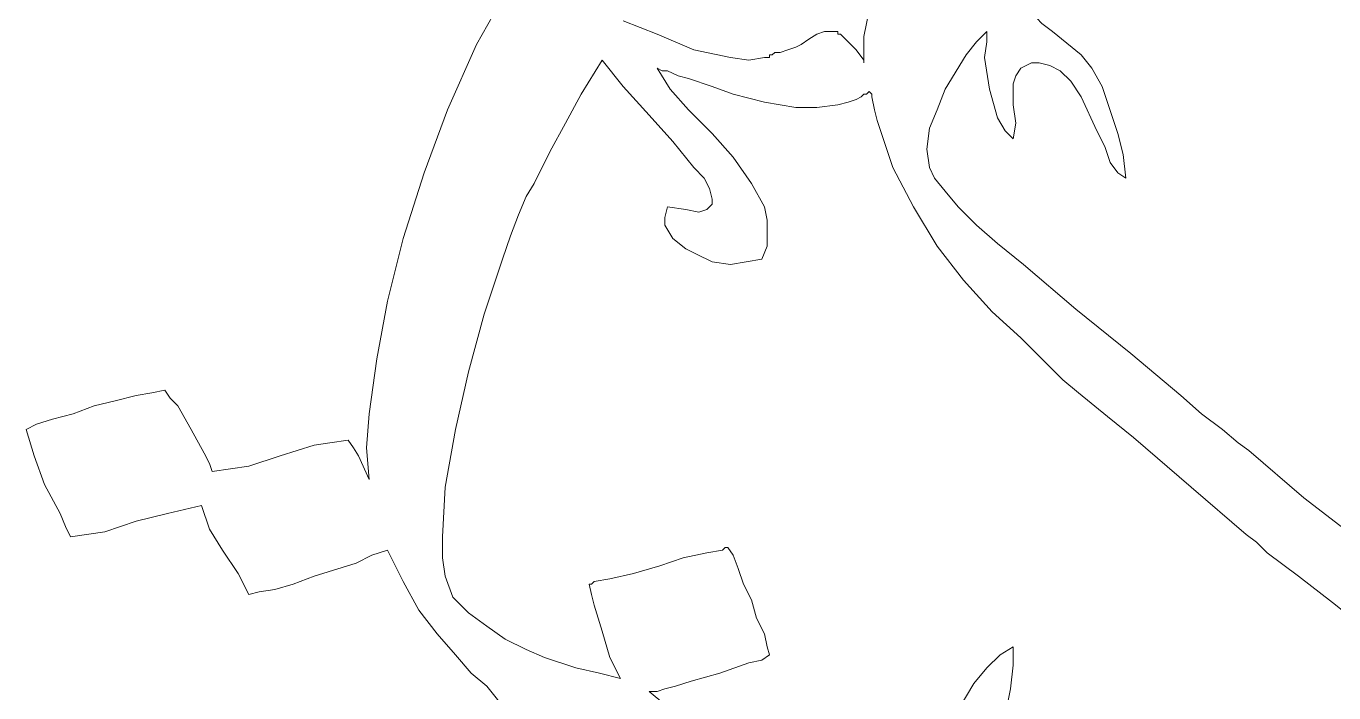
# Model space of a CAD drawing. Header units: centimetres. Extents: x -51 to 51, y -37 to 37.
# Drawn here: x -44.89 to -31.68, y 18.62 to 25.35 of the extents above; entities that cross this region are included whole.
import ezdxf

# ---------------------------------------------------------------- set-up
doc = ezdxf.new("R2010")
doc.units = ezdxf.units.CM
doc.header["$MEASUREMENT"] = 0
doc.layers.add('Layer 1', color=7, linetype='Continuous')

msp = doc.modelspace()

# ---------------------------------------------------------------- linework, layer by layer
at = {"layer": 'Layer 1', "lineweight": 9}
for points, knots in [([(-41.42564, 21.44006), (-41.42564, 21.44006), (-41.34633, 21.99523), (-41.34633, 21.99523), (-41.34633, 21.99523), (-41.34633, 21.99523), (-41.24059, 22.57683), (-41.24059, 22.57683), (-41.24059, 22.57683), (-41.24059, 22.57683), (-41.08197, 23.21131), (-41.08197, 23.21131), (-41.08197, 23.21131), (-41.08197, 23.21131), (-40.87048, 23.87222), (-40.87048, 23.87222), (-40.87048, 23.87222), (-40.87048, 23.87222), (-40.63255, 24.5067), (-40.63255, 24.5067), (-40.63255, 24.5067), (-40.63255, 24.5067), (-40.34175, 25.16761), (-40.34175, 25.16761), (-40.34175, 25.16761), (-40.34175, 25.16761), (-39.99807, 25.77565), (-39.99807, 25.77565), (-39.99807, 25.77565), (-39.99807, 25.77565), (-39.62796, 26.35725), (-39.62796, 26.35725), (-39.62796, 26.35725), (-39.62796, 26.35725), (-39.20498, 26.88598), (-39.20498, 26.88598), (-39.20498, 26.88598), (-39.20498, 26.88598), (-38.75556, 27.3354), (-38.75556, 27.3354), (-38.75556, 27.3354), (-38.75556, 27.3354), (-38.2797, 27.70551), (-38.2797, 27.70551), (-38.2797, 27.70551), (-38.2797, 27.70551), (-38.01534, 27.86413), (-38.01534, 27.86413), (-38.01534, 27.86413), (-38.01534, 27.86413), (-37.75097, 27.99631), (-37.75097, 27.99631), (-37.75097, 27.99631), (-37.75097, 27.99631), (-37.48661, 28.07562), (-37.48661, 28.07562), (-37.48661, 28.07562), (-37.48661, 28.07562), (-37.19581, 28.15493), (-37.19581, 28.15493), (-37.19581, 28.15493), (-37.19581, 28.15493), (-36.90501, 28.18137), (-36.90501, 28.18137), (-36.90501, 28.18137), (-36.90501, 28.18137), (-36.58777, 28.18137), (-36.58777, 28.18137), (-36.58777, 28.18137), (-36.58777, 28.18137), (-36.27053, 28.15493), (-36.27053, 28.15493), (-36.27053, 28.15493), (-36.27053, 28.15493), (-35.95329, 28.10206), (-35.95329, 28.10206), (-35.95329, 28.10206), (-35.95329, 28.10206), (-35.63605, 27.99631), (-35.63605, 27.99631), (-35.63605, 27.99631), (-35.63605, 27.99631), (-35.29238, 27.83769), (-35.29238, 27.83769)], [0, 0, 0, 0, 0.04545455, 0.04545455, 0.04545455, 0.04545455, 0.09090909, 0.09090909, 0.09090909, 0.09090909, 0.13636364, 0.13636364, 0.13636364, 0.13636364, 0.18181818, 0.18181818, 0.18181818, 0.18181818, 0.22727273, 0.22727273, 0.22727273, 0.22727273, 0.27272727, 0.27272727, 0.27272727, 0.27272727, 0.31818182, 0.31818182, 0.31818182, 0.31818182, 0.36363636, 0.36363636, 0.36363636, 0.36363636, 0.40909091, 0.40909091, 0.40909091, 0.40909091, 0.45454545, 0.45454545, 0.45454545, 0.45454545, 0.5, 0.5, 0.5, 0.5, 0.54545455, 0.54545455, 0.54545455, 0.54545455, 0.59090909, 0.59090909, 0.59090909, 0.59090909, 0.63636364, 0.63636364, 0.63636364, 0.63636364, 0.68181818, 0.68181818, 0.68181818, 0.68181818, 0.72727273, 0.72727273, 0.72727273, 0.72727273, 0.77272727, 0.77272727, 0.77272727, 0.77272727, 0.81818182, 0.81818182, 0.81818182, 0.81818182, 0.86363636, 0.86363636, 0.86363636, 0.86363636, 0.90909091, 0.90909091, 0.90909091, 0.90909091, 1, 1, 1, 1]), ([(-36.42915, 25.00899), (-36.42915, 25.00899), (-36.42915, 25.24692), (-36.42915, 25.24692), (-36.42915, 25.24692), (-36.42915, 25.24692), (-36.37628, 25.51128), (-36.37628, 25.51128)], [0, 0, 0, 0, 0.33333333, 0.33333333, 0.33333333, 0.33333333, 1, 1, 1, 1]), ([(-34.52572, 25.29979), (-34.52572, 25.29979), (-34.63147, 25.3791), (-34.63147, 25.3791), (-34.63147, 25.3791), (-34.63147, 25.3791), (-34.68434, 25.43197), (-34.68434, 25.43197), (-34.68434, 25.43197), (-34.68434, 25.43197), (-34.73721, 25.48485), (-34.73721, 25.48485), (-34.73721, 25.48485), (-34.73721, 25.48485), (-34.81652, 25.51128), (-34.81652, 25.51128)], [0, 0, 0, 0, 0.2, 0.2, 0.2, 0.2, 0.4, 0.4, 0.4, 0.4, 0.6, 0.6, 0.6, 0.6, 1, 1, 1, 1]), ([(-38.8613, 25.40554), (-38.8613, 25.40554), (-38.51763, 25.27335), (-38.51763, 25.27335), (-38.51763, 25.27335), (-38.51763, 25.27335), (-38.14752, 25.11474), (-38.14752, 25.11474), (-38.14752, 25.11474), (-38.14752, 25.11474), (-37.77741, 25.03543), (-37.77741, 25.03543), (-37.77741, 25.03543), (-37.77741, 25.03543), (-37.59235, 25.00899), (-37.59235, 25.00899), (-37.59235, 25.00899), (-37.59235, 25.00899), (-37.43373, 25.03543), (-37.43373, 25.03543)], [0, 0, 0, 0, 0.16666667, 0.16666667, 0.16666667, 0.16666667, 0.33333333, 0.33333333, 0.33333333, 0.33333333, 0.5, 0.5, 0.5, 0.5, 0.66666667, 0.66666667, 0.66666667, 0.66666667, 1, 1, 1, 1]), ([(-37.06362, 25.16761), (-37.06362, 25.16761), (-36.98431, 25.22048), (-36.98431, 25.22048), (-36.98431, 25.22048), (-36.98431, 25.22048), (-36.90501, 25.27335), (-36.90501, 25.27335), (-36.90501, 25.27335), (-36.90501, 25.27335), (-36.8257, 25.29979), (-36.8257, 25.29979), (-36.8257, 25.29979), (-36.8257, 25.29979), (-36.71995, 25.29979), (-36.71995, 25.29979)], [0, 0, 0, 0, 0.2, 0.2, 0.2, 0.2, 0.4, 0.4, 0.4, 0.4, 0.6, 0.6, 0.6, 0.6, 1, 1, 1, 1]), ([(-36.71995, 25.29979), (-36.71995, 25.29979), (-36.69351, 25.29979), (-36.69351, 25.29979), (-36.69351, 25.29979), (-36.69351, 25.29979), (-36.69351, 25.27335), (-36.69351, 25.27335)], [0, 0, 0, 0, 0.33333333, 0.33333333, 0.33333333, 0.33333333, 1, 1, 1, 1]), ([(-36.69351, 25.27335), (-36.69351, 25.27335), (-36.66708, 25.27335), (-36.66708, 25.27335), (-36.66708, 25.27335), (-36.66708, 25.27335), (-36.64064, 25.24692), (-36.64064, 25.24692)], [0, 0, 0, 0, 0.33333333, 0.33333333, 0.33333333, 0.33333333, 1, 1, 1, 1]), ([(-36.64064, 25.24692), (-36.64064, 25.24692), (-36.6142, 25.22048), (-36.6142, 25.22048), (-36.6142, 25.22048), (-36.6142, 25.22048), (-36.58777, 25.19404), (-36.58777, 25.19404)], [0, 0, 0, 0, 0.33333333, 0.33333333, 0.33333333, 0.33333333, 1, 1, 1, 1]), ([(-35.76824, 23.92509), (-35.76824, 23.92509), (-35.79467, 24.11015), (-35.79467, 24.11015), (-35.79467, 24.11015), (-35.79467, 24.11015), (-35.76824, 24.32164), (-35.76824, 24.32164), (-35.76824, 24.32164), (-35.76824, 24.32164), (-35.68893, 24.5067), (-35.68893, 24.5067), (-35.68893, 24.5067), (-35.68893, 24.5067), (-35.60962, 24.71819), (-35.60962, 24.71819), (-35.60962, 24.71819), (-35.60962, 24.71819), (-35.39813, 25.06186), (-35.39813, 25.06186), (-35.39813, 25.06186), (-35.39813, 25.06186), (-35.29238, 25.19404), (-35.29238, 25.19404), (-35.29238, 25.19404), (-35.29238, 25.19404), (-35.18663, 25.29979), (-35.18663, 25.29979)], [0, 0, 0, 0, 0.125, 0.125, 0.125, 0.125, 0.25, 0.25, 0.25, 0.25, 0.375, 0.375, 0.375, 0.375, 0.5, 0.5, 0.5, 0.5, 0.625, 0.625, 0.625, 0.625, 0.75, 0.75, 0.75, 0.75, 1, 1, 1, 1]), ([(-35.18663, 25.29979), (-35.18663, 25.29979), (-35.18663, 25.19404), (-35.18663, 25.19404), (-35.18663, 25.19404), (-35.18663, 25.19404), (-35.21307, 25.03543), (-35.21307, 25.03543), (-35.21307, 25.03543), (-35.21307, 25.03543), (-35.1602, 24.71819), (-35.1602, 24.71819), (-35.1602, 24.71819), (-35.1602, 24.71819), (-35.08089, 24.42739), (-35.08089, 24.42739), (-35.08089, 24.42739), (-35.08089, 24.42739), (-35.00158, 24.2952), (-35.00158, 24.2952), (-35.00158, 24.2952), (-35.00158, 24.2952), (-34.92227, 24.21589), (-34.92227, 24.21589)], [0, 0, 0, 0, 0.14285714, 0.14285714, 0.14285714, 0.14285714, 0.28571429, 0.28571429, 0.28571429, 0.28571429, 0.42857143, 0.42857143, 0.42857143, 0.42857143, 0.57142857, 0.57142857, 0.57142857, 0.57142857, 0.71428571, 0.71428571, 0.71428571, 0.71428571, 1, 1, 1, 1]), ([(-34.02343, 24.74462), (-34.02343, 24.74462), (-34.12917, 24.92968), (-34.12917, 24.92968), (-34.12917, 24.92968), (-34.12917, 24.92968), (-34.23492, 25.06186), (-34.23492, 25.06186), (-34.23492, 25.06186), (-34.23492, 25.06186), (-34.52572, 25.29979), (-34.52572, 25.29979)], [0, 0, 0, 0, 0.25, 0.25, 0.25, 0.25, 0.5, 0.5, 0.5, 0.5, 1, 1, 1, 1]), ([(-37.32799, 25.0883), (-37.32799, 25.0883), (-37.27512, 25.0883), (-37.27512, 25.0883), (-37.27512, 25.0883), (-37.27512, 25.0883), (-37.19581, 25.11474), (-37.19581, 25.11474), (-37.19581, 25.11474), (-37.19581, 25.11474), (-37.1165, 25.14117), (-37.1165, 25.14117), (-37.1165, 25.14117), (-37.1165, 25.14117), (-37.06362, 25.16761), (-37.06362, 25.16761)], [0, 0, 0, 0, 0.2, 0.2, 0.2, 0.2, 0.4, 0.4, 0.4, 0.4, 0.6, 0.6, 0.6, 0.6, 1, 1, 1, 1]), ([(-36.58777, 25.19404), (-36.58777, 25.19404), (-36.50846, 25.11474), (-36.50846, 25.11474), (-36.50846, 25.11474), (-36.50846, 25.11474), (-36.42915, 25.00899), (-36.42915, 25.00899)], [0, 0, 0, 0, 0.33333333, 0.33333333, 0.33333333, 0.33333333, 1, 1, 1, 1]), ([(-39.0728, 25.00899), (-39.0728, 25.00899), (-39.28429, 24.66531), (-39.28429, 24.66531), (-39.28429, 24.66531), (-39.28429, 24.66531), (-39.44291, 24.37451), (-39.44291, 24.37451), (-39.44291, 24.37451), (-39.44291, 24.37451), (-39.60153, 24.08371), (-39.60153, 24.08371), (-39.60153, 24.08371), (-39.60153, 24.08371), (-39.76015, 23.76647), (-39.76015, 23.76647)], [0, 0, 0, 0, 0.2, 0.2, 0.2, 0.2, 0.4, 0.4, 0.4, 0.4, 0.6, 0.6, 0.6, 0.6, 1, 1, 1, 1]), ([(-38.41188, 23.52855), (-38.41188, 23.52855), (-38.22683, 23.50211), (-38.22683, 23.50211), (-38.22683, 23.50211), (-38.22683, 23.50211), (-38.09465, 23.47567), (-38.09465, 23.47567), (-38.09465, 23.47567), (-38.09465, 23.47567), (-38.01534, 23.50211), (-38.01534, 23.50211), (-38.01534, 23.50211), (-38.01534, 23.50211), (-37.96246, 23.55498), (-37.96246, 23.55498), (-37.96246, 23.55498), (-37.96246, 23.55498), (-37.96246, 23.60786), (-37.96246, 23.60786), (-37.96246, 23.60786), (-37.96246, 23.60786), (-37.9889, 23.7136), (-37.9889, 23.7136), (-37.9889, 23.7136), (-37.9889, 23.7136), (-38.04177, 23.81935), (-38.04177, 23.81935), (-38.04177, 23.81935), (-38.04177, 23.81935), (-38.14752, 23.92509), (-38.14752, 23.92509), (-38.14752, 23.92509), (-38.14752, 23.92509), (-38.35901, 24.18946), (-38.35901, 24.18946), (-38.35901, 24.18946), (-38.35901, 24.18946), (-38.59694, 24.45382), (-38.59694, 24.45382), (-38.59694, 24.45382), (-38.59694, 24.45382), (-38.8613, 24.74462), (-38.8613, 24.74462), (-38.8613, 24.74462), (-38.8613, 24.74462), (-39.0728, 25.00899), (-39.0728, 25.00899)], [0, 0, 0, 0, 0.07692308, 0.07692308, 0.07692308, 0.07692308, 0.15384615, 0.15384615, 0.15384615, 0.15384615, 0.23076923, 0.23076923, 0.23076923, 0.23076923, 0.30769231, 0.30769231, 0.30769231, 0.30769231, 0.38461538, 0.38461538, 0.38461538, 0.38461538, 0.46153846, 0.46153846, 0.46153846, 0.46153846, 0.53846154, 0.53846154, 0.53846154, 0.53846154, 0.61538462, 0.61538462, 0.61538462, 0.61538462, 0.69230769, 0.69230769, 0.69230769, 0.69230769, 0.76923077, 0.76923077, 0.76923077, 0.76923077, 0.84615385, 0.84615385, 0.84615385, 0.84615385, 1, 1, 1, 1]), ([(-37.43373, 25.03543), (-37.43373, 25.03543), (-37.4073, 25.03543), (-37.4073, 25.03543), (-37.4073, 25.03543), (-37.4073, 25.03543), (-37.38086, 25.03543), (-37.38086, 25.03543), (-37.38086, 25.03543), (-37.38086, 25.03543), (-37.38086, 25.06186), (-37.38086, 25.06186), (-37.38086, 25.06186), (-37.38086, 25.06186), (-37.38086, 25.06186), (-37.38086, 25.06186), (-37.38086, 25.06186), (-37.38086, 25.06186), (-37.35443, 25.06186), (-37.35443, 25.06186), (-37.35443, 25.06186), (-37.35443, 25.06186), (-37.32799, 25.0883), (-37.32799, 25.0883)], [0, 0, 0, 0, 0.14285714, 0.14285714, 0.14285714, 0.14285714, 0.28571429, 0.28571429, 0.28571429, 0.28571429, 0.42857143, 0.42857143, 0.42857143, 0.42857143, 0.57142857, 0.57142857, 0.57142857, 0.57142857, 0.71428571, 0.71428571, 0.71428571, 0.71428571, 1, 1, 1, 1]), ([(-36.42915, 25.00899), (-36.42915, 25.00899), (-36.42915, 24.98255), (-36.42915, 24.98255), (-36.42915, 24.98255), (-36.42915, 24.98255), (-36.42915, 24.98255), (-36.42915, 24.98255)], [0, 0, 0, 0, 0.33333333, 0.33333333, 0.33333333, 0.33333333, 1, 1, 1, 1]), ([(-36.42915, 24.98255), (-36.42915, 24.98255), (-36.42915, 24.98255), (-36.42915, 24.98255), (-36.42915, 24.98255), (-36.42915, 24.98255), (-36.42915, 25.00899), (-36.42915, 25.00899)], [0, 0, 0, 0, 0.33333333, 0.33333333, 0.33333333, 0.33333333, 1, 1, 1, 1]), ([(-34.84296, 24.92968), (-34.84296, 24.92968), (-34.73721, 24.98255), (-34.73721, 24.98255), (-34.73721, 24.98255), (-34.73721, 24.98255), (-34.6579, 24.98255), (-34.6579, 24.98255), (-34.6579, 24.98255), (-34.6579, 24.98255), (-34.55216, 24.95612), (-34.55216, 24.95612), (-34.55216, 24.95612), (-34.55216, 24.95612), (-34.44641, 24.90324), (-34.44641, 24.90324)], [0, 0, 0, 0, 0.2, 0.2, 0.2, 0.2, 0.4, 0.4, 0.4, 0.4, 0.6, 0.6, 0.6, 0.6, 1, 1, 1, 1]), ([(-38.41188, 24.90324), (-38.41188, 24.90324), (-38.46476, 24.90324), (-38.46476, 24.90324), (-38.46476, 24.90324), (-38.46476, 24.90324), (-38.51763, 24.92968), (-38.51763, 24.92968)], [0, 0, 0, 0, 0.33333333, 0.33333333, 0.33333333, 0.33333333, 1, 1, 1, 1]), ([(-38.51763, 24.92968), (-38.51763, 24.92968), (-38.38545, 24.71819), (-38.38545, 24.71819), (-38.38545, 24.71819), (-38.38545, 24.71819), (-38.20039, 24.5067), (-38.20039, 24.5067), (-38.20039, 24.5067), (-38.20039, 24.5067), (-37.96246, 24.26877), (-37.96246, 24.26877), (-37.96246, 24.26877), (-37.96246, 24.26877), (-37.75097, 24.03084), (-37.75097, 24.03084), (-37.75097, 24.03084), (-37.75097, 24.03084), (-37.56592, 23.76647), (-37.56592, 23.76647), (-37.56592, 23.76647), (-37.56592, 23.76647), (-37.43373, 23.52855), (-37.43373, 23.52855), (-37.43373, 23.52855), (-37.43373, 23.52855), (-37.4073, 23.39636), (-37.4073, 23.39636), (-37.4073, 23.39636), (-37.4073, 23.39636), (-37.4073, 23.26418), (-37.4073, 23.26418), (-37.4073, 23.26418), (-37.4073, 23.26418), (-37.4073, 23.132), (-37.4073, 23.132), (-37.4073, 23.132), (-37.4073, 23.132), (-37.46017, 22.99982), (-37.46017, 22.99982)], [0, 0, 0, 0, 0.09090909, 0.09090909, 0.09090909, 0.09090909, 0.18181818, 0.18181818, 0.18181818, 0.18181818, 0.27272727, 0.27272727, 0.27272727, 0.27272727, 0.36363636, 0.36363636, 0.36363636, 0.36363636, 0.45454545, 0.45454545, 0.45454545, 0.45454545, 0.54545455, 0.54545455, 0.54545455, 0.54545455, 0.63636364, 0.63636364, 0.63636364, 0.63636364, 0.72727273, 0.72727273, 0.72727273, 0.72727273, 0.81818182, 0.81818182, 0.81818182, 0.81818182, 1, 1, 1, 1]), ([(-38.20039, 24.82393), (-38.20039, 24.82393), (-38.30614, 24.85037), (-38.30614, 24.85037), (-38.30614, 24.85037), (-38.30614, 24.85037), (-38.41188, 24.90324), (-38.41188, 24.90324)], [0, 0, 0, 0, 0.33333333, 0.33333333, 0.33333333, 0.33333333, 1, 1, 1, 1]), ([(-34.92227, 24.21589), (-34.92227, 24.21589), (-34.89583, 24.37451), (-34.89583, 24.37451), (-34.89583, 24.37451), (-34.89583, 24.37451), (-34.92227, 24.55957), (-34.92227, 24.55957), (-34.92227, 24.55957), (-34.92227, 24.55957), (-34.92227, 24.77106), (-34.92227, 24.77106), (-34.92227, 24.77106), (-34.92227, 24.77106), (-34.89583, 24.85037), (-34.89583, 24.85037), (-34.89583, 24.85037), (-34.89583, 24.85037), (-34.84296, 24.92968), (-34.84296, 24.92968)], [0, 0, 0, 0, 0.16666667, 0.16666667, 0.16666667, 0.16666667, 0.33333333, 0.33333333, 0.33333333, 0.33333333, 0.5, 0.5, 0.5, 0.5, 0.66666667, 0.66666667, 0.66666667, 0.66666667, 1, 1, 1, 1]), ([(-34.44641, 24.90324), (-34.44641, 24.90324), (-34.34067, 24.7975), (-34.34067, 24.7975), (-34.34067, 24.7975), (-34.34067, 24.7975), (-34.23492, 24.63888), (-34.23492, 24.63888), (-34.23492, 24.63888), (-34.23492, 24.63888), (-34.0763, 24.2952), (-34.0763, 24.2952), (-34.0763, 24.2952), (-34.0763, 24.2952), (-33.99699, 24.13659), (-33.99699, 24.13659), (-33.99699, 24.13659), (-33.99699, 24.13659), (-33.94412, 23.97797), (-33.94412, 23.97797), (-33.94412, 23.97797), (-33.94412, 23.97797), (-33.86481, 23.87222), (-33.86481, 23.87222), (-33.86481, 23.87222), (-33.86481, 23.87222), (-33.7855, 23.81935), (-33.7855, 23.81935)], [0, 0, 0, 0, 0.125, 0.125, 0.125, 0.125, 0.25, 0.25, 0.25, 0.25, 0.375, 0.375, 0.375, 0.375, 0.5, 0.5, 0.5, 0.5, 0.625, 0.625, 0.625, 0.625, 0.75, 0.75, 0.75, 0.75, 1, 1, 1, 1]), ([(-37.75097, 24.66531), (-37.75097, 24.66531), (-37.96246, 24.74462), (-37.96246, 24.74462), (-37.96246, 24.74462), (-37.96246, 24.74462), (-38.20039, 24.82393), (-38.20039, 24.82393)], [0, 0, 0, 0, 0.33333333, 0.33333333, 0.33333333, 0.33333333, 1, 1, 1, 1]), ([(-33.7855, 23.81935), (-33.7855, 23.81935), (-33.81194, 24.05728), (-33.81194, 24.05728), (-33.81194, 24.05728), (-33.81194, 24.05728), (-33.86481, 24.26877), (-33.86481, 24.26877), (-33.86481, 24.26877), (-33.86481, 24.26877), (-34.02343, 24.74462), (-34.02343, 24.74462)], [0, 0, 0, 0, 0.25, 0.25, 0.25, 0.25, 0.5, 0.5, 0.5, 0.5, 1, 1, 1, 1]), ([(-37.1165, 24.53313), (-37.1165, 24.53313), (-37.43373, 24.58601), (-37.43373, 24.58601), (-37.43373, 24.58601), (-37.43373, 24.58601), (-37.75097, 24.66531), (-37.75097, 24.66531)], [0, 0, 0, 0, 0.33333333, 0.33333333, 0.33333333, 0.33333333, 1, 1, 1, 1]), ([(-36.50846, 24.61244), (-36.50846, 24.61244), (-36.58777, 24.58601), (-36.58777, 24.58601), (-36.58777, 24.58601), (-36.58777, 24.58601), (-36.69351, 24.55957), (-36.69351, 24.55957)], [0, 0, 0, 0, 0.33333333, 0.33333333, 0.33333333, 0.33333333, 1, 1, 1, 1]), ([(-36.42915, 24.66531), (-36.42915, 24.66531), (-36.45558, 24.63888), (-36.45558, 24.63888), (-36.45558, 24.63888), (-36.45558, 24.63888), (-36.50846, 24.61244), (-36.50846, 24.61244)], [0, 0, 0, 0, 0.33333333, 0.33333333, 0.33333333, 0.33333333, 1, 1, 1, 1]), ([(-36.37628, 24.69175), (-36.37628, 24.69175), (-36.40271, 24.66531), (-36.40271, 24.66531), (-36.40271, 24.66531), (-36.40271, 24.66531), (-36.42915, 24.66531), (-36.42915, 24.66531)], [0, 0, 0, 0, 0.33333333, 0.33333333, 0.33333333, 0.33333333, 1, 1, 1, 1]), ([(-36.34984, 24.63888), (-36.34984, 24.63888), (-36.34984, 24.66531), (-36.34984, 24.66531), (-36.34984, 24.66531), (-36.34984, 24.66531), (-36.37628, 24.69175), (-36.37628, 24.69175)], [0, 0, 0, 0, 0.33333333, 0.33333333, 0.33333333, 0.33333333, 1, 1, 1, 1]), ([(-36.29697, 24.40095), (-36.29697, 24.40095), (-36.3234, 24.5067), (-36.3234, 24.5067), (-36.3234, 24.5067), (-36.3234, 24.5067), (-36.34984, 24.63888), (-36.34984, 24.63888)], [0, 0, 0, 0, 0.33333333, 0.33333333, 0.33333333, 0.33333333, 1, 1, 1, 1]), ([(-36.69351, 24.55957), (-36.69351, 24.55957), (-36.90501, 24.53313), (-36.90501, 24.53313), (-36.90501, 24.53313), (-36.90501, 24.53313), (-37.1165, 24.53313), (-37.1165, 24.53313)], [0, 0, 0, 0, 0.33333333, 0.33333333, 0.33333333, 0.33333333, 1, 1, 1, 1]), ([(-35.68893, 23.132), (-35.68893, 23.132), (-35.92686, 23.52855), (-35.92686, 23.52855), (-35.92686, 23.52855), (-35.92686, 23.52855), (-36.13835, 23.92509), (-36.13835, 23.92509)], [0, 0, 0, 0, 0.33333333, 0.33333333, 0.33333333, 0.33333333, 1, 1, 1, 1]), ([(-32.54299, 21.06995), (-32.54299, 21.06995), (-32.64873, 21.14926), (-32.64873, 21.14926), (-32.64873, 21.14926), (-32.64873, 21.14926), (-32.80735, 21.28145), (-32.80735, 21.28145), (-32.80735, 21.28145), (-32.80735, 21.28145), (-33.01884, 21.44006), (-33.01884, 21.44006), (-33.01884, 21.44006), (-33.01884, 21.44006), (-33.23033, 21.62512), (-33.23033, 21.62512), (-33.23033, 21.62512), (-33.23033, 21.62512), (-33.73263, 22.0481), (-33.73263, 22.0481), (-33.73263, 22.0481), (-33.73263, 22.0481), (-34.28779, 22.49752), (-34.28779, 22.49752), (-34.28779, 22.49752), (-34.28779, 22.49752), (-34.81652, 22.94694), (-34.81652, 22.94694), (-34.81652, 22.94694), (-34.81652, 22.94694), (-35.08089, 23.15844), (-35.08089, 23.15844), (-35.08089, 23.15844), (-35.08089, 23.15844), (-35.29238, 23.34349), (-35.29238, 23.34349), (-35.29238, 23.34349), (-35.29238, 23.34349), (-35.47744, 23.52855), (-35.47744, 23.52855), (-35.47744, 23.52855), (-35.47744, 23.52855), (-35.60962, 23.68717), (-35.60962, 23.68717), (-35.60962, 23.68717), (-35.60962, 23.68717), (-35.71536, 23.81935), (-35.71536, 23.81935), (-35.71536, 23.81935), (-35.71536, 23.81935), (-35.76824, 23.92509), (-35.76824, 23.92509)], [0, 0, 0, 0, 0.07142857, 0.07142857, 0.07142857, 0.07142857, 0.14285714, 0.14285714, 0.14285714, 0.14285714, 0.21428571, 0.21428571, 0.21428571, 0.21428571, 0.28571429, 0.28571429, 0.28571429, 0.28571429, 0.35714286, 0.35714286, 0.35714286, 0.35714286, 0.42857143, 0.42857143, 0.42857143, 0.42857143, 0.5, 0.5, 0.5, 0.5, 0.57142857, 0.57142857, 0.57142857, 0.57142857, 0.64285714, 0.64285714, 0.64285714, 0.64285714, 0.71428571, 0.71428571, 0.71428571, 0.71428571, 0.78571429, 0.78571429, 0.78571429, 0.78571429, 0.85714286, 0.85714286, 0.85714286, 0.85714286, 1, 1, 1, 1]), ([(-39.76015, 23.76647), (-39.76015, 23.76647), (-39.83945, 23.63429), (-39.83945, 23.63429), (-39.83945, 23.63429), (-39.83945, 23.63429), (-39.91876, 23.44924), (-39.91876, 23.44924), (-39.91876, 23.44924), (-39.91876, 23.44924), (-39.99807, 23.23774), (-39.99807, 23.23774), (-39.99807, 23.23774), (-39.99807, 23.23774), (-40.07738, 22.99982), (-40.07738, 22.99982), (-40.07738, 22.99982), (-40.07738, 22.99982), (-40.26244, 22.44465), (-40.26244, 22.44465), (-40.26244, 22.44465), (-40.26244, 22.44465), (-40.42106, 21.86305), (-40.42106, 21.86305), (-40.42106, 21.86305), (-40.42106, 21.86305), (-40.55324, 21.28145), (-40.55324, 21.28145), (-40.55324, 21.28145), (-40.55324, 21.28145), (-40.65899, 20.69984), (-40.65899, 20.69984), (-40.65899, 20.69984), (-40.65899, 20.69984), (-40.68542, 20.19755), (-40.68542, 20.19755), (-40.68542, 20.19755), (-40.68542, 20.19755), (-40.68542, 19.98606), (-40.68542, 19.98606), (-40.68542, 19.98606), (-40.68542, 19.98606), (-40.65899, 19.801), (-40.65899, 19.801)], [0, 0, 0, 0, 0.08333333, 0.08333333, 0.08333333, 0.08333333, 0.16666667, 0.16666667, 0.16666667, 0.16666667, 0.25, 0.25, 0.25, 0.25, 0.33333333, 0.33333333, 0.33333333, 0.33333333, 0.41666667, 0.41666667, 0.41666667, 0.41666667, 0.5, 0.5, 0.5, 0.5, 0.58333333, 0.58333333, 0.58333333, 0.58333333, 0.66666667, 0.66666667, 0.66666667, 0.66666667, 0.75, 0.75, 0.75, 0.75, 0.83333333, 0.83333333, 0.83333333, 0.83333333, 1, 1, 1, 1]), ([(-38.12108, 23.05269), (-38.12108, 23.05269), (-38.22683, 23.10556), (-38.22683, 23.10556), (-38.22683, 23.10556), (-38.22683, 23.10556), (-38.35901, 23.21131), (-38.35901, 23.21131), (-38.35901, 23.21131), (-38.35901, 23.21131), (-38.43832, 23.34349), (-38.43832, 23.34349), (-38.43832, 23.34349), (-38.43832, 23.34349), (-38.43832, 23.4228), (-38.43832, 23.4228), (-38.43832, 23.4228), (-38.43832, 23.4228), (-38.41188, 23.52855), (-38.41188, 23.52855)], [0, 0, 0, 0, 0.16666667, 0.16666667, 0.16666667, 0.16666667, 0.33333333, 0.33333333, 0.33333333, 0.33333333, 0.5, 0.5, 0.5, 0.5, 0.66666667, 0.66666667, 0.66666667, 0.66666667, 1, 1, 1, 1]), ([(-35.13376, 22.47109), (-35.13376, 22.47109), (-35.42456, 22.78832), (-35.42456, 22.78832), (-35.42456, 22.78832), (-35.42456, 22.78832), (-35.68893, 23.132), (-35.68893, 23.132)], [0, 0, 0, 0, 0.33333333, 0.33333333, 0.33333333, 0.33333333, 1, 1, 1, 1]), ([(-37.46017, 22.99982), (-37.46017, 22.99982), (-37.61879, 22.97338), (-37.61879, 22.97338), (-37.61879, 22.97338), (-37.61879, 22.97338), (-37.77741, 22.94694), (-37.77741, 22.94694), (-37.77741, 22.94694), (-37.77741, 22.94694), (-37.96246, 22.97338), (-37.96246, 22.97338), (-37.96246, 22.97338), (-37.96246, 22.97338), (-38.12108, 23.05269), (-38.12108, 23.05269)], [0, 0, 0, 0, 0.2, 0.2, 0.2, 0.2, 0.4, 0.4, 0.4, 0.4, 0.6, 0.6, 0.6, 0.6, 1, 1, 1, 1]), ([(-34.57859, 21.94236), (-34.57859, 21.94236), (-34.84296, 22.20672), (-34.84296, 22.20672), (-34.84296, 22.20672), (-34.84296, 22.20672), (-35.13376, 22.47109), (-35.13376, 22.47109)], [0, 0, 0, 0, 0.33333333, 0.33333333, 0.33333333, 0.33333333, 1, 1, 1, 1]), ([(-34.26136, 21.65156), (-34.26136, 21.65156), (-34.41998, 21.78374), (-34.41998, 21.78374), (-34.41998, 21.78374), (-34.41998, 21.78374), (-34.57859, 21.94236), (-34.57859, 21.94236)], [0, 0, 0, 0, 0.33333333, 0.33333333, 0.33333333, 0.33333333, 1, 1, 1, 1]), ([(-44.88882, 21.28145), (-44.88882, 21.28145), (-44.78308, 21.33432), (-44.78308, 21.33432), (-44.78308, 21.33432), (-44.78308, 21.33432), (-44.62446, 21.38719), (-44.62446, 21.38719), (-44.62446, 21.38719), (-44.62446, 21.38719), (-44.41297, 21.44006), (-44.41297, 21.44006), (-44.41297, 21.44006), (-44.41297, 21.44006), (-44.20147, 21.51937), (-44.20147, 21.51937), (-44.20147, 21.51937), (-44.20147, 21.51937), (-43.98998, 21.57225), (-43.98998, 21.57225), (-43.98998, 21.57225), (-43.98998, 21.57225), (-43.77849, 21.62512), (-43.77849, 21.62512), (-43.77849, 21.62512), (-43.77849, 21.62512), (-43.61987, 21.65156), (-43.61987, 21.65156), (-43.61987, 21.65156), (-43.61987, 21.65156), (-43.48769, 21.67799), (-43.48769, 21.67799)], [0, 0, 0, 0, 0.11111111, 0.11111111, 0.11111111, 0.11111111, 0.22222222, 0.22222222, 0.22222222, 0.22222222, 0.33333333, 0.33333333, 0.33333333, 0.33333333, 0.44444444, 0.44444444, 0.44444444, 0.44444444, 0.55555556, 0.55555556, 0.55555556, 0.55555556, 0.66666667, 0.66666667, 0.66666667, 0.66666667, 0.77777778, 0.77777778, 0.77777778, 0.77777778, 1, 1, 1, 1]), ([(-43.48769, 21.67799), (-43.48769, 21.67799), (-43.43482, 21.59868), (-43.43482, 21.59868), (-43.43482, 21.59868), (-43.43482, 21.59868), (-43.35551, 21.51937), (-43.35551, 21.51937), (-43.35551, 21.51937), (-43.35551, 21.51937), (-43.22332, 21.28145), (-43.22332, 21.28145), (-43.22332, 21.28145), (-43.22332, 21.28145), (-43.09114, 21.04352), (-43.09114, 21.04352), (-43.09114, 21.04352), (-43.09114, 21.04352), (-43.03827, 20.93777), (-43.03827, 20.93777), (-43.03827, 20.93777), (-43.03827, 20.93777), (-43.01183, 20.85846), (-43.01183, 20.85846)], [0, 0, 0, 0, 0.14285714, 0.14285714, 0.14285714, 0.14285714, 0.28571429, 0.28571429, 0.28571429, 0.28571429, 0.42857143, 0.42857143, 0.42857143, 0.42857143, 0.57142857, 0.57142857, 0.57142857, 0.57142857, 0.71428571, 0.71428571, 0.71428571, 0.71428571, 1, 1, 1, 1]), ([(-33.70619, 21.20214), (-33.70619, 21.20214), (-33.97056, 21.41363), (-33.97056, 21.41363), (-33.97056, 21.41363), (-33.97056, 21.41363), (-34.26136, 21.65156), (-34.26136, 21.65156)], [0, 0, 0, 0, 0.33333333, 0.33333333, 0.33333333, 0.33333333, 1, 1, 1, 1]), ([(-41.42564, 20.77915), (-41.42564, 20.77915), (-41.45208, 21.09639), (-41.45208, 21.09639), (-41.45208, 21.09639), (-41.45208, 21.09639), (-41.42564, 21.44006), (-41.42564, 21.44006)], [0, 0, 0, 0, 0.33333333, 0.33333333, 0.33333333, 0.33333333, 1, 1, 1, 1]), ([(-44.4394, 20.19755), (-44.4394, 20.19755), (-44.49228, 20.3033), (-44.49228, 20.3033), (-44.49228, 20.3033), (-44.49228, 20.3033), (-44.54515, 20.43548), (-44.54515, 20.43548), (-44.54515, 20.43548), (-44.54515, 20.43548), (-44.70377, 20.72628), (-44.70377, 20.72628), (-44.70377, 20.72628), (-44.70377, 20.72628), (-44.80951, 21.01708), (-44.80951, 21.01708), (-44.80951, 21.01708), (-44.80951, 21.01708), (-44.88882, 21.28145), (-44.88882, 21.28145)], [0, 0, 0, 0, 0.16666667, 0.16666667, 0.16666667, 0.16666667, 0.33333333, 0.33333333, 0.33333333, 0.33333333, 0.5, 0.5, 0.5, 0.5, 0.66666667, 0.66666667, 0.66666667, 0.66666667, 1, 1, 1, 1]), ([(-43.01183, 20.85846), (-43.01183, 20.85846), (-42.64172, 20.91133), (-42.64172, 20.91133), (-42.64172, 20.91133), (-42.64172, 20.91133), (-42.32448, 21.01708), (-42.32448, 21.01708), (-42.32448, 21.01708), (-42.32448, 21.01708), (-41.98081, 21.12283), (-41.98081, 21.12283), (-41.98081, 21.12283), (-41.98081, 21.12283), (-41.82219, 21.14926), (-41.82219, 21.14926), (-41.82219, 21.14926), (-41.82219, 21.14926), (-41.63714, 21.1757), (-41.63714, 21.1757)], [0, 0, 0, 0, 0.16666667, 0.16666667, 0.16666667, 0.16666667, 0.33333333, 0.33333333, 0.33333333, 0.33333333, 0.5, 0.5, 0.5, 0.5, 0.66666667, 0.66666667, 0.66666667, 0.66666667, 1, 1, 1, 1]), ([(-41.63714, 21.1757), (-41.63714, 21.1757), (-41.58426, 21.09639), (-41.58426, 21.09639), (-41.58426, 21.09639), (-41.58426, 21.09639), (-41.53139, 21.01708), (-41.53139, 21.01708), (-41.53139, 21.01708), (-41.53139, 21.01708), (-41.42564, 20.77915), (-41.42564, 20.77915)], [0, 0, 0, 0, 0.25, 0.25, 0.25, 0.25, 0.5, 0.5, 0.5, 0.5, 1, 1, 1, 1]), ([(-32.56942, 20.22399), (-32.56942, 20.22399), (-33.12459, 20.69984), (-33.12459, 20.69984), (-33.12459, 20.69984), (-33.12459, 20.69984), (-33.70619, 21.20214), (-33.70619, 21.20214)], [0, 0, 0, 0, 0.33333333, 0.33333333, 0.33333333, 0.33333333, 1, 1, 1, 1]), ([(-31.40622, 20.14468), (-31.40622, 20.14468), (-31.98782, 20.5941), (-31.98782, 20.5941), (-31.98782, 20.5941), (-31.98782, 20.5941), (-32.54299, 21.06995), (-32.54299, 21.06995)], [0, 0, 0, 0, 0.33333333, 0.33333333, 0.33333333, 0.33333333, 1, 1, 1, 1]), ([(-43.11758, 20.51479), (-43.11758, 20.51479), (-43.46125, 20.43548), (-43.46125, 20.43548), (-43.46125, 20.43548), (-43.46125, 20.43548), (-43.77849, 20.35617), (-43.77849, 20.35617), (-43.77849, 20.35617), (-43.77849, 20.35617), (-44.09573, 20.25042), (-44.09573, 20.25042), (-44.09573, 20.25042), (-44.09573, 20.25042), (-44.4394, 20.19755), (-44.4394, 20.19755)], [0, 0, 0, 0, 0.2, 0.2, 0.2, 0.2, 0.4, 0.4, 0.4, 0.4, 0.6, 0.6, 0.6, 0.6, 1, 1, 1, 1]), ([(-42.64172, 19.61595), (-42.64172, 19.61595), (-42.74747, 19.82744), (-42.74747, 19.82744), (-42.74747, 19.82744), (-42.74747, 19.82744), (-42.90609, 20.06537), (-42.90609, 20.06537), (-42.90609, 20.06537), (-42.90609, 20.06537), (-43.03827, 20.27686), (-43.03827, 20.27686), (-43.03827, 20.27686), (-43.03827, 20.27686), (-43.11758, 20.51479), (-43.11758, 20.51479)], [0, 0, 0, 0, 0.2, 0.2, 0.2, 0.2, 0.4, 0.4, 0.4, 0.4, 0.6, 0.6, 0.6, 0.6, 1, 1, 1, 1]), ([(-30.24301, 18.29412), (-30.24301, 18.29412), (-30.29588, 18.347), (-30.29588, 18.347), (-30.29588, 18.347), (-30.29588, 18.347), (-30.37519, 18.45274), (-30.37519, 18.45274), (-30.37519, 18.45274), (-30.37519, 18.45274), (-30.48094, 18.55849), (-30.48094, 18.55849), (-30.48094, 18.55849), (-30.48094, 18.55849), (-30.61312, 18.66423), (-30.61312, 18.66423), (-30.61312, 18.66423), (-30.61312, 18.66423), (-30.93036, 18.9286), (-30.93036, 18.9286), (-30.93036, 18.9286), (-30.93036, 18.9286), (-31.30047, 19.2194), (-31.30047, 19.2194), (-31.30047, 19.2194), (-31.30047, 19.2194), (-31.69702, 19.53664), (-31.69702, 19.53664), (-31.69702, 19.53664), (-31.69702, 19.53664), (-32.04069, 19.801), (-32.04069, 19.801), (-32.04069, 19.801), (-32.04069, 19.801), (-32.35793, 20.03893), (-32.35793, 20.03893), (-32.35793, 20.03893), (-32.35793, 20.03893), (-32.46368, 20.14468), (-32.46368, 20.14468), (-32.46368, 20.14468), (-32.46368, 20.14468), (-32.56942, 20.22399), (-32.56942, 20.22399)], [0, 0, 0, 0, 0.08333333, 0.08333333, 0.08333333, 0.08333333, 0.16666667, 0.16666667, 0.16666667, 0.16666667, 0.25, 0.25, 0.25, 0.25, 0.33333333, 0.33333333, 0.33333333, 0.33333333, 0.41666667, 0.41666667, 0.41666667, 0.41666667, 0.5, 0.5, 0.5, 0.5, 0.58333333, 0.58333333, 0.58333333, 0.58333333, 0.66666667, 0.66666667, 0.66666667, 0.66666667, 0.75, 0.75, 0.75, 0.75, 0.83333333, 0.83333333, 0.83333333, 0.83333333, 1, 1, 1, 1]), ([(-39.20498, 19.72169), (-39.20498, 19.72169), (-39.17854, 19.72169), (-39.17854, 19.72169), (-39.17854, 19.72169), (-39.17854, 19.72169), (-39.15211, 19.74813), (-39.15211, 19.74813), (-39.15211, 19.74813), (-39.15211, 19.74813), (-38.99349, 19.77457), (-38.99349, 19.77457), (-38.99349, 19.77457), (-38.99349, 19.77457), (-38.75556, 19.82744), (-38.75556, 19.82744), (-38.75556, 19.82744), (-38.75556, 19.82744), (-38.49119, 19.90675), (-38.49119, 19.90675), (-38.49119, 19.90675), (-38.49119, 19.90675), (-38.25327, 19.98606), (-38.25327, 19.98606), (-38.25327, 19.98606), (-38.25327, 19.98606), (-38.01534, 20.03893), (-38.01534, 20.03893), (-38.01534, 20.03893), (-38.01534, 20.03893), (-37.85672, 20.06537), (-37.85672, 20.06537), (-37.85672, 20.06537), (-37.85672, 20.06537), (-37.83028, 20.0918), (-37.83028, 20.0918), (-37.83028, 20.0918), (-37.83028, 20.0918), (-37.80385, 20.0918), (-37.80385, 20.0918)], [0, 0, 0, 0, 0.09090909, 0.09090909, 0.09090909, 0.09090909, 0.18181818, 0.18181818, 0.18181818, 0.18181818, 0.27272727, 0.27272727, 0.27272727, 0.27272727, 0.36363636, 0.36363636, 0.36363636, 0.36363636, 0.45454545, 0.45454545, 0.45454545, 0.45454545, 0.54545455, 0.54545455, 0.54545455, 0.54545455, 0.63636364, 0.63636364, 0.63636364, 0.63636364, 0.72727273, 0.72727273, 0.72727273, 0.72727273, 0.81818182, 0.81818182, 0.81818182, 0.81818182, 1, 1, 1, 1]), ([(-37.80385, 20.0918), (-37.80385, 20.0918), (-37.75097, 20.01249), (-37.75097, 20.01249), (-37.75097, 20.01249), (-37.75097, 20.01249), (-37.6981, 19.88031), (-37.6981, 19.88031), (-37.6981, 19.88031), (-37.6981, 19.88031), (-37.64523, 19.72169), (-37.64523, 19.72169), (-37.64523, 19.72169), (-37.64523, 19.72169), (-37.56592, 19.56307), (-37.56592, 19.56307), (-37.56592, 19.56307), (-37.56592, 19.56307), (-37.51304, 19.37802), (-37.51304, 19.37802), (-37.51304, 19.37802), (-37.51304, 19.37802), (-37.43373, 19.2194), (-37.43373, 19.2194), (-37.43373, 19.2194), (-37.43373, 19.2194), (-37.4073, 19.08722), (-37.4073, 19.08722), (-37.4073, 19.08722), (-37.4073, 19.08722), (-37.38086, 19.00791), (-37.38086, 19.00791)], [0, 0, 0, 0, 0.11111111, 0.11111111, 0.11111111, 0.11111111, 0.22222222, 0.22222222, 0.22222222, 0.22222222, 0.33333333, 0.33333333, 0.33333333, 0.33333333, 0.44444444, 0.44444444, 0.44444444, 0.44444444, 0.55555556, 0.55555556, 0.55555556, 0.55555556, 0.66666667, 0.66666667, 0.66666667, 0.66666667, 0.77777778, 0.77777778, 0.77777778, 0.77777778, 1, 1, 1, 1]), ([(-41.24059, 20.06537), (-41.24059, 20.06537), (-41.39921, 20.01249), (-41.39921, 20.01249), (-41.39921, 20.01249), (-41.39921, 20.01249), (-41.55783, 19.93318), (-41.55783, 19.93318), (-41.55783, 19.93318), (-41.55783, 19.93318), (-41.98081, 19.801), (-41.98081, 19.801), (-41.98081, 19.801), (-41.98081, 19.801), (-42.1923, 19.72169), (-42.1923, 19.72169), (-42.1923, 19.72169), (-42.1923, 19.72169), (-42.37736, 19.66882), (-42.37736, 19.66882), (-42.37736, 19.66882), (-42.37736, 19.66882), (-42.53598, 19.64238), (-42.53598, 19.64238), (-42.53598, 19.64238), (-42.53598, 19.64238), (-42.64172, 19.61595), (-42.64172, 19.61595)], [0, 0, 0, 0, 0.125, 0.125, 0.125, 0.125, 0.25, 0.25, 0.25, 0.25, 0.375, 0.375, 0.375, 0.375, 0.5, 0.5, 0.5, 0.5, 0.625, 0.625, 0.625, 0.625, 0.75, 0.75, 0.75, 0.75, 1, 1, 1, 1]), ([(-40.05095, 18.45274), (-40.05095, 18.45274), (-40.13026, 18.55849), (-40.13026, 18.55849), (-40.13026, 18.55849), (-40.13026, 18.55849), (-40.236, 18.69067), (-40.236, 18.69067), (-40.236, 18.69067), (-40.236, 18.69067), (-40.39462, 18.82285), (-40.39462, 18.82285), (-40.39462, 18.82285), (-40.39462, 18.82285), (-40.55324, 19.00791), (-40.55324, 19.00791), (-40.55324, 19.00791), (-40.55324, 19.00791), (-40.7383, 19.2194), (-40.7383, 19.2194), (-40.7383, 19.2194), (-40.7383, 19.2194), (-40.92335, 19.45733), (-40.92335, 19.45733), (-40.92335, 19.45733), (-40.92335, 19.45733), (-41.08197, 19.74813), (-41.08197, 19.74813), (-41.08197, 19.74813), (-41.08197, 19.74813), (-41.24059, 20.06537), (-41.24059, 20.06537)], [0, 0, 0, 0, 0.11111111, 0.11111111, 0.11111111, 0.11111111, 0.22222222, 0.22222222, 0.22222222, 0.22222222, 0.33333333, 0.33333333, 0.33333333, 0.33333333, 0.44444444, 0.44444444, 0.44444444, 0.44444444, 0.55555556, 0.55555556, 0.55555556, 0.55555556, 0.66666667, 0.66666667, 0.66666667, 0.66666667, 0.77777778, 0.77777778, 0.77777778, 0.77777778, 1, 1, 1, 1]), ([(-40.65899, 19.801), (-40.65899, 19.801), (-40.57968, 19.58951), (-40.57968, 19.58951), (-40.57968, 19.58951), (-40.57968, 19.58951), (-40.42106, 19.43089), (-40.42106, 19.43089), (-40.42106, 19.43089), (-40.42106, 19.43089), (-40.236, 19.29871), (-40.236, 19.29871), (-40.236, 19.29871), (-40.236, 19.29871), (-40.05095, 19.16653), (-40.05095, 19.16653)], [0, 0, 0, 0, 0.2, 0.2, 0.2, 0.2, 0.4, 0.4, 0.4, 0.4, 0.6, 0.6, 0.6, 0.6, 1, 1, 1, 1]), ([(-38.88774, 18.76998), (-38.88774, 18.76998), (-38.99349, 18.98147), (-38.99349, 18.98147), (-38.99349, 18.98147), (-38.99349, 18.98147), (-39.0728, 19.24584), (-39.0728, 19.24584), (-39.0728, 19.24584), (-39.0728, 19.24584), (-39.15211, 19.5102), (-39.15211, 19.5102), (-39.15211, 19.5102), (-39.15211, 19.5102), (-39.17854, 19.61595), (-39.17854, 19.61595), (-39.17854, 19.61595), (-39.17854, 19.61595), (-39.20498, 19.72169), (-39.20498, 19.72169)], [0, 0, 0, 0, 0.16666667, 0.16666667, 0.16666667, 0.16666667, 0.33333333, 0.33333333, 0.33333333, 0.33333333, 0.5, 0.5, 0.5, 0.5, 0.66666667, 0.66666667, 0.66666667, 0.66666667, 1, 1, 1, 1]), ([(-40.05095, 19.16653), (-40.05095, 19.16653), (-39.83945, 19.06078), (-39.83945, 19.06078), (-39.83945, 19.06078), (-39.83945, 19.06078), (-39.6544, 18.98147), (-39.6544, 18.98147), (-39.6544, 18.98147), (-39.6544, 18.98147), (-39.33716, 18.87573), (-39.33716, 18.87573), (-39.33716, 18.87573), (-39.33716, 18.87573), (-39.09923, 18.82285), (-39.09923, 18.82285), (-39.09923, 18.82285), (-39.09923, 18.82285), (-38.88774, 18.76998), (-38.88774, 18.76998)], [0, 0, 0, 0, 0.16666667, 0.16666667, 0.16666667, 0.16666667, 0.33333333, 0.33333333, 0.33333333, 0.33333333, 0.5, 0.5, 0.5, 0.5, 0.66666667, 0.66666667, 0.66666667, 0.66666667, 1, 1, 1, 1]), ([(-35.47744, 18.45274), (-35.47744, 18.45274), (-35.31882, 18.71711), (-35.31882, 18.71711), (-35.31882, 18.71711), (-35.31882, 18.71711), (-35.18663, 18.87573), (-35.18663, 18.87573), (-35.18663, 18.87573), (-35.18663, 18.87573), (-35.05445, 19.00791), (-35.05445, 19.00791), (-35.05445, 19.00791), (-35.05445, 19.00791), (-34.92227, 19.08722), (-34.92227, 19.08722)], [0, 0, 0, 0, 0.2, 0.2, 0.2, 0.2, 0.4, 0.4, 0.4, 0.4, 0.6, 0.6, 0.6, 0.6, 1, 1, 1, 1]), ([(-34.92227, 19.08722), (-34.92227, 19.08722), (-34.92227, 18.90216), (-34.92227, 18.90216), (-34.92227, 18.90216), (-34.92227, 18.90216), (-34.94871, 18.66423), (-34.94871, 18.66423), (-34.94871, 18.66423), (-34.94871, 18.66423), (-35.00158, 18.39987), (-35.00158, 18.39987), (-35.00158, 18.39987), (-35.00158, 18.39987), (-35.08089, 18.08263), (-35.08089, 18.08263), (-35.08089, 18.08263), (-35.08089, 18.08263), (-35.21307, 17.47459), (-35.21307, 17.47459), (-35.21307, 17.47459), (-35.21307, 17.47459), (-35.26594, 17.18379), (-35.26594, 17.18379), (-35.26594, 17.18379), (-35.26594, 17.18379), (-35.31882, 16.91943), (-35.31882, 16.91943)], [0, 0, 0, 0, 0.125, 0.125, 0.125, 0.125, 0.25, 0.25, 0.25, 0.25, 0.375, 0.375, 0.375, 0.375, 0.5, 0.5, 0.5, 0.5, 0.625, 0.625, 0.625, 0.625, 0.75, 0.75, 0.75, 0.75, 1, 1, 1, 1]), ([(-37.38086, 19.00791), (-37.38086, 19.00791), (-37.46017, 18.95503), (-37.46017, 18.95503), (-37.46017, 18.95503), (-37.46017, 18.95503), (-37.59235, 18.9286), (-37.59235, 18.9286), (-37.59235, 18.9286), (-37.59235, 18.9286), (-37.88315, 18.82285), (-37.88315, 18.82285), (-37.88315, 18.82285), (-37.88315, 18.82285), (-38.17396, 18.74354), (-38.17396, 18.74354), (-38.17396, 18.74354), (-38.17396, 18.74354), (-38.33258, 18.69067), (-38.33258, 18.69067), (-38.33258, 18.69067), (-38.33258, 18.69067), (-38.43832, 18.66423), (-38.43832, 18.66423)], [0, 0, 0, 0, 0.14285714, 0.14285714, 0.14285714, 0.14285714, 0.28571429, 0.28571429, 0.28571429, 0.28571429, 0.42857143, 0.42857143, 0.42857143, 0.42857143, 0.57142857, 0.57142857, 0.57142857, 0.57142857, 0.71428571, 0.71428571, 0.71428571, 0.71428571, 1, 1, 1, 1]), ([(-38.43832, 18.66423), (-38.43832, 18.66423), (-38.51763, 18.6378), (-38.51763, 18.6378), (-38.51763, 18.6378), (-38.51763, 18.6378), (-38.59694, 18.6378), (-38.59694, 18.6378)], [0, 0, 0, 0, 0.33333333, 0.33333333, 0.33333333, 0.33333333, 1, 1, 1, 1]), ([(-38.59694, 18.6378), (-38.59694, 18.6378), (-38.43832, 18.50561), (-38.43832, 18.50561), (-38.43832, 18.50561), (-38.43832, 18.50561), (-38.2797, 18.32056), (-38.2797, 18.32056), (-38.2797, 18.32056), (-38.2797, 18.32056), (-38.12108, 18.08263), (-38.12108, 18.08263), (-38.12108, 18.08263), (-38.12108, 18.08263), (-37.90959, 17.73896), (-37.90959, 17.73896)], [0, 0, 0, 0, 0.2, 0.2, 0.2, 0.2, 0.4, 0.4, 0.4, 0.4, 0.6, 0.6, 0.6, 0.6, 1, 1, 1, 1])]:
    msp.add_open_spline(points, degree=3, knots=knots, dxfattribs=at)
msp.add_open_spline([(-36.13835, 23.92509), (-36.13835, 23.92509), (-36.29697, 24.40095), (-36.29697, 24.40095)], degree=3, dxfattribs=at)

doc.saveas('drawing.dxf')
